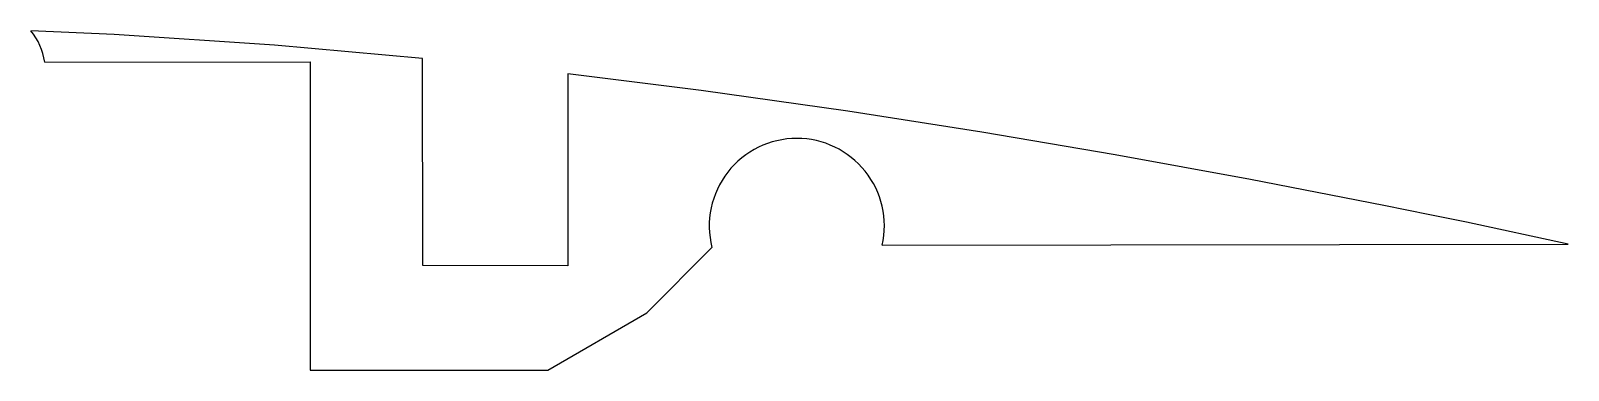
# Model space of a CAD drawing. Header units: millimetres. Extents: x 0 to 61.5, y 0 to 13.5.
import ezdxf

# ---------------------------------------------------------------- set-up
doc = ezdxf.new("R2010")
doc.units = ezdxf.units.MM

msp = doc.modelspace()

# ---------------------------------------------------------------- linework, layer by layer
for p, q in [((3.33, 13.405), (0, 13.548)), ((9.741, 12.977), (3.33, 13.405)), ((9.748, 12.976), (9.741, 12.977)), ((15.663, 12.447), (9.748, 12.976)), ((0.558, 12.296), (11.163, 12.305)), ((11.163, 12.305), (11.174, 0)), ((15.67, 4.182), (15.663, 12.447)), ((26.796, 11.166), (21.464, 11.824)), ((21.464, 11.824), (21.47, 4.171)), ((32.664, 10.339), (26.796, 11.166)), ((38.011, 9.502), (32.664, 10.339)), ((43.344, 8.595), (38.011, 9.502)), ((48.753, 7.606), (43.344, 8.595)), ((54.079, 6.574), (48.753, 7.606)), ((55.925, 6.203), (54.079, 6.574)), ((57.39, 5.904), (55.925, 6.203)), ((61.456, 5.037), (57.39, 5.904)), ((34.037, 4.988), (61.456, 5.037)), ((24.628, 2.293), (27.227, 4.899)), ((21.47, 4.171), (15.67, 4.182)), ((20.67, 0.008), (24.628, 2.293)), ((11.174, 0), (20.67, 0.008))]:
    msp.add_line(p, q)
for start, end in [(90, 194.12917), (347.38278, 450)]:
    msp.add_arc((30.621, 5.753), 3.5, start, end)
msp.add_ellipse((-1.919, 11.944), major_axis=(2.495, -0.187), ratio=0.999196, start_param=0.216096, end_param=0.771557)

doc.saveas('drawing.dxf')
